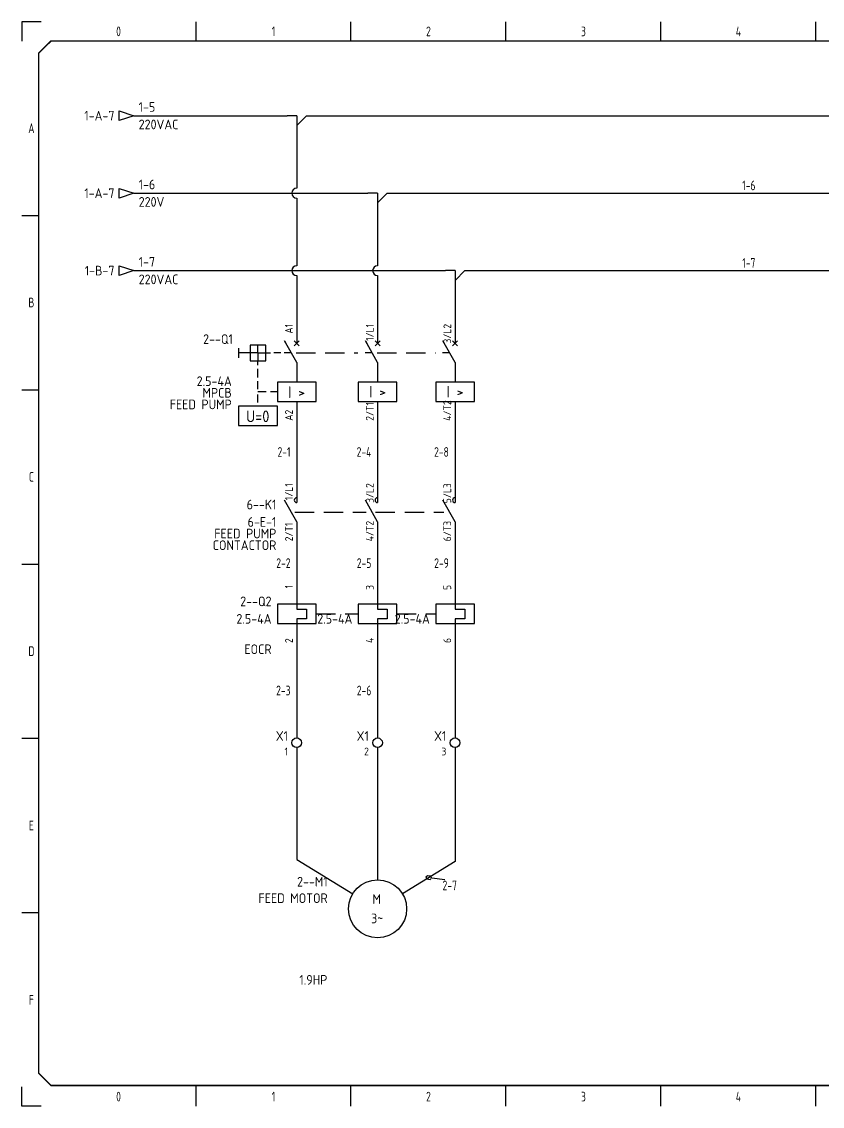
# Model space of a CAD drawing. Extents: x 5 to 415, y 5 to 285.
# Drawn here: x 5 to 211.7, y 5 to 285 of the extents above; entities that cross this region are included whole.
import ezdxf
from ezdxf.enums import TextEntityAlignment as Align

# ---------------------------------------------------------------- set-up
doc = ezdxf.new("R2010")
doc.units = 0
doc.header["$LTSCALE"] = 10
doc.linetypes.add('DASHED', pattern=[0.75, 0.5, -0.25])
for name, color, linetype in [('BL_16_mm', 5, 'Continuous'), ('DESC', 7, 'Continuous'), ('DESCCHILD', 7, 'Continuous'), ('LINK', 252, 'DASHED'), ('MISC', 4, 'Continuous'), ('RD_16_mm', 1, 'Continuous'), ('SYMS', 7, 'Continuous'), ('TAGS', 4, 'Continuous'), ('TERMS', 3, 'Continuous'), ('TITLE', 7, 'Continuous'), ('Title blocks', 7, 'Continuous'), ('WIRENO', 3, 'Continuous'), ('WIREREF_DEST', 52, 'Continuous'), ('XREF', 7, 'Continuous'), ('XREFCHILD', 134, 'Continuous'), ('YE_16_mm', 2, 'Continuous')]:
    doc.layers.add(name, color=color, linetype=linetype)
doc.styles.add('ISO8', font='ISO8.shx', dxfattribs={"width": 0.8})
doc.styles.add('ITALIC', font='ITALIC')
doc.styles.add('SIMPLEX', font='simplex')
doc.styles.add('WD_IEC', font='ISOCP2.shx', dxfattribs={"width": 0.9, "height": 4})

# ---------------------------------------------------------------- blocks, each defined once
blk = doc.blocks.new('Title_blocks_A3')
at = {"layer": 'TITLE', "const_width": 0.392}
blk.add_lwpolyline([(372.89, 13.53), (372.89, 276.86), (369.75, 280), (12.53, 280), (9.39, 276.86), (9.39, 13.53), (12.53, 10.39), (369.75, 10.39)], close=True, dxfattribs=at)
at = {"layer": 'Title blocks', "color": 7}
for p, q in [((50, 280), (50, 285)), ((90, 280), (90, 285)), ((130, 280), (130, 285)), ((170, 280), (170, 285)), ((5, 235), (9.39, 235)), ((5, 190), (9.39, 190)), ((5, 100), (9.39, 100)), ((5, 55), (9.39, 55)), ((50, 5), (50, 10.39)), ((90, 5), (90, 10.39)), ((130, 5), (130, 10.39)), ((170, 5), (170, 10.39))]:
    blk.add_line(p, q, dxfattribs=at)
at = {"layer": 'Title blocks', "color": 2}
for p, q in [((210, 280), (210, 285)), ((5, 145), (9.39, 145)), ((210, 5), (210, 10.39))]:
    blk.add_line(p, q, dxfattribs=at)
at = {"layer": 'Title blocks'}
for points in [[(10, 285), (5, 285), (5, 280)], [(10, 5), (5, 5), (5, 10)]]:
    blk.add_lwpolyline(points, dxfattribs=at)
at = {"layer": 'TITLE', "color": 1, "style": 'ITALIC'}
for tag, height, p in [('TITLE#1', 1.5, (393.23, 52.79)), ('TITLE#2', 1.5, (393.23, 50.25)), ('TITLE#3', 1.5, (393.23, 47.71)), ('TITLE#4', 1.5, (393.23, 45.16)), ('DWG#', 2, (393.23, 20.38))]:
    blk.add_attdef(tag, text='', height=height, dxfattribs=at).set_placement(p, align=Align.CENTER)
at = {"layer": 'TITLE', "color": 1, "style": 'SIMPLEX'}
blk.add_attdef('CAD#', (376.32, 34.6), '', height=1.25, rotation=90, dxfattribs=at)
at = {"layer": 'TITLE', "color": 1}
for tag, p, height, style in [('ENGINEER', (381.68, 34.6), 1.25, 'ITALIC'), ('CHKDBY', (396.6, 34.6), 1.25, 'ITALIC'), ('JOB#', (384.53, 30.65), 1.25, 'SIMPLEX'), ('DRAWNBY', (397.48, 30.65), 1.25, 'ITALIC'), ('SCALE', (383.14, 26.88), 1.25, 'SIMPLEX'), ('DATE', (396.4, 26.88), 1.25, 'SIMPLEX'), ('SHTS', (397.95, 13.15), 2, 'ITALIC')]:
    blk.add_attdef(tag, p, '', height=height, dxfattribs=dict(at, style=style))
at = {"layer": 'TITLE', "color": 1, "style": 'ITALIC'}
blk.add_attdef('SH#', text='', height=2, dxfattribs=at).set_placement((389.77, 13.15), align=Align.RIGHT)
at = {"layer": 'TITLE', "color": 7, "flags": 9}
blk.add_attdef('WD_TB', (381.46, 10.39), '', height=1.57, dxfattribs=at)
at = {"layer": 'Title blocks', "style": 'ISO8', "width": 0.8}
for s, p in [('0', (30, 282.5)), ('1', (70, 282.5)), ('2', (110, 282.5)), ('3', (150, 282.5)), ('4', (190, 282.5)), ('A', (7.5, 257.5)), ('B', (7.5, 212.5)), ('C', (7.5, 167.5)), ('D', (7.5, 122.5)), ('E', (7.5, 77.5)), ('F', (7.5, 32.5)), ('0', (30, 7.5)), ('1', (70, 7.5)), ('2', (110, 7.5)), ('3', (150, 7.5)), ('4', (190, 7.5))]:
    blk.add_text(s, height=2.5, dxfattribs=at).set_placement(p, align=Align.MIDDLE)
blk = doc.blocks.new('HA1D3')
blk.add_lwpolyline([(0, 0), (-3.75, -1.25), (-3.75, 1.25)], close=True)
at = {"style": 'WD_IEC', "flags": 1}
blk.add_attdef('SIGCODE', text='', height=1, dxfattribs=at).set_placement((-2.5, 1.8), align=Align.RIGHT)
at = {"style": 'WD_IEC'}
for tag, p, height, flags in [('WIRENO', (1.25, 1), 2.5, 8), ('X1TERM01', (0, 0), 0.32, 1)]:
    blk.add_attdef(tag, p, '', height=height, dxfattribs=dict(at, flags=flags))
blk.add_attdef('XREF', text='', height=2.5, dxfattribs=at).set_placement((-5, 0), align=Align.MIDDLE_RIGHT)
blk.add_attdef('DESC1', text='', height=2.5, dxfattribs=at).set_placement((1.25, -1), align=Align.TOP_LEFT)
blk = doc.blocks.new('WD_WNH')
at = {"linetype": 'Continuous', "style": 'WD_IEC', "width": 0.8}
blk.add_attdef('WIRENO', text='', height=2.5, dxfattribs=at).set_placement((0, 0.75), align=Align.CENTER)
at = {"style": 'WD_IEC', "flags": 1}
for tag, p in [('W08USER', (0, 0.375)), ('W04USER', (0, 0.875)), ('W05USER', (0, 0.75)), ('W09USER', (0, 0.25)), ('W03USER', (0, 1)), ('W06USER', (0, 0.625)), ('W07USER', (0, 0.5)), ('W02USER', (0, 1.125)), ('W01USER', (0, 1.25)), ('W10USER', (0, 0.125))]:
    blk.add_attdef(tag, text='', height=0.08, dxfattribs=at).set_placement(p, align=Align.CENTER)
blk = doc.blocks.new('HT0_184')
for p, q in [((0, 0), (-2.5, 0)), ((0, 0), (0, -2.5)), ((0, -2.5), (2.5, 0))]:
    blk.add_line(p, q)
at = {"style": 'WD_IEC', "flags": 1}
for tag, p in [('X4TERM01', (-2.5, 0)), ('X1TERM01', (2.5, 0)), ('X8TERM01', (0, -2.5)), ('WDWSEQ', (1.53, -1.26))]:
    blk.add_attdef(tag, p, '', height=0.4, dxfattribs=at)
blk = doc.blocks.new('VCB11Q33')
for p, q in [((0, 7.5), (0, 2.5)), ((0, -2.5), (-3.12, 3.12)), ((-3.12, 3.12), (-2.52, 2.03)), ((-0.66, 1.84), (0.66, 3.16)), ((-0.66, 3.16), (0.66, 1.84)), ((-15, 1.25), (-15, -1.25)), ((-12, 0), (-15, 0)), ((-10, 2), (-12, 2)), ((-12, 2), (-12, -2)), ((-10, 0), (-12, 0)), ((-10, 0), (-10, 2)), ((-8, 2), (-10, 2)), ((-10, 0), (-10, -2)), ((-10, 0), (-8, 0)), ((-8, -2), (-8, 2)), ((-8, 0), (-6.74, 0)), ((-4.09, 0), (-5.87, 0)), ((-1.39, 0), (-3.2, 0)), ((-12, -2), (-8, -2)), ((-10, -3.19), (-10, -2)), ((0, -2.5), (0, -7.5)), ((-10, -6.36), (-10, -4.08)), ((-10, -9.36), (-10, -7.26)), ((-7.91, -10), (-10, -10)), ((-10, -12.83), (-10, -10.73)), ((-5, -10), (-6.75, -10)), ((0, -12.5), (0, -17.5))]:
    blk.add_line(p, q)
for points in [[(-5, -7.5), (-5, -12.5), (5, -12.5), (5, -7.5)], [(-15, -13.75), (-15, -18.75), (-5, -18.75), (-5, -13.75)]]:
    blk.add_lwpolyline(points, close=True)
at = {"style": 'WD_IEC'}
for tag, p in [('INST', (-16.48, 8.33)), ('LOC', (-16.48, 5.33)), ('TAG1', (-16.48, 2.33)), ('RATING1', (-16.75, -8.53)), ('DESC1', (-16.75, -11.53)), ('DESC2', (-16.75, -14.53)), ('DESC3', (-16.75, -17.53))]:
    blk.add_attdef(tag, text='', height=2.5, dxfattribs=at).set_placement(p, align=Align.RIGHT)
blk.add_attdef('TERM01', text='', height=2, rotation=90, dxfattribs=at).set_placement((-1, 7.5), align=Align.RIGHT)
at = {"style": 'WD_IEC', "flags": 1}
for tag, p, height in [('X2TERM01', (0, 7.5), 0.32), ('MFG', (2.75, 6.5), 1.5), ('CAT', (2.75, 4), 1.5), ('X4LINK', (-15, 0), 0.32), ('X1LINK', (-0.16, 0), 0.32), ('CONTACT', (-5, -7.5), 1), ('COMMON', (-3.75, -8.75), 1), ('ASSYCODE', (0.69, -13.77), 1), ('FAMILY', (0.69, -15.27), 1), ('CATDESC', (0.69, -16.77), 1), ('X8TERM02', (0, -17.5), 0.32)]:
    blk.add_attdef(tag, p, '', height=height, dxfattribs=at)
at = {"lineweight": 15, "style": 'WD_IEC'}
blk.add_attdef('XREF', text='', height=2.5, dxfattribs=at).set_placement((-16.75, -5.53), align=Align.RIGHT)
at = {"style": 'WD_IEC'}
blk.add_attdef('TERM02', (-1, -17.5), '', height=2, rotation=90, dxfattribs=at)
for tag, p in [('I', (-0.01, -11.62)), ('U', (-10.05, -17.86))]:
    blk.add_attdef(tag, text='', height=3, dxfattribs=at).set_placement(p, align=Align.CENTER)
blk = doc.blocks.new('VCB21Q33')
for p, q in [((0, 7.5), (0, 2.5)), ((0, -2.5), (-3.12, 3.12)), ((-3.12, 3.12), (-2.52, 2.03)), ((-0.66, 1.84), (0.66, 3.16)), ((-0.66, 3.16), (0.66, 1.84)), ((-1.39, 0), (-3.2, 0)), ((0, -2.5), (0, -7.5)), ((0, -12.5), (0, -17.5))]:
    blk.add_line(p, q)
blk.add_lwpolyline([(-5, -7.5), (-5, -12.5), (5, -12.5), (5, -7.5)], close=True)
at = {"style": 'WD_IEC'}
for tag, p in [('INST', (-6.46, 7.92)), ('LOC', (-6.46, 4.92)), ('TAG2', (-6.46, 1.92)), ('DESC1', (-6.69, -11.47)), ('DESC2', (-6.69, -14.47)), ('DESC3', (-6.69, -17.47))]:
    blk.add_attdef(tag, text='', height=2.5, dxfattribs=at).set_placement(p, align=Align.RIGHT)
blk.add_attdef('TERM01', text='', height=2, rotation=90, dxfattribs=at).set_placement((-1, 7.5), align=Align.RIGHT)
at = {"style": 'WD_IEC', "flags": 1}
for tag, p, height in [('X2TERM01', (0, 7.5), 0.32), ('X4LINK', (-5.06, 0), 0.32), ('X1LINK', (-0.11, 0), 0.32), ('CONTACT', (-5, -7.5), 1), ('FAMILY', (0.69, -15.27), 1), ('X8TERM02', (0, -17.5), 0.32)]:
    blk.add_attdef(tag, p, '', height=height, dxfattribs=at)
at = {"lineweight": 15, "style": 'WD_IEC'}
blk.add_attdef('XREF', text='', height=2.5, dxfattribs=at).set_placement((-6.69, -5.47), align=Align.RIGHT)
at = {"style": 'WD_IEC', "flags": 1}
blk.add_attdef('RATING1', text='', height=2.5, dxfattribs=at).set_placement((-6.69, -8.47), align=Align.RIGHT)
at = {"style": 'WD_IEC'}
blk.add_attdef('TERM02', (-1, -17.5), '', height=2, rotation=90, dxfattribs=at)
blk.add_attdef('I', text='', height=3, dxfattribs=at).set_placement((0.01, -11.48), align=Align.CENTER)
blk = doc.blocks.new('VMS21P')
for p, q in [((0, 7.5), (0, 2.5)), ((0, -2.5), (-3.12, 3.12)), ((0, -2.5), (0, -7.5))]:
    blk.add_line(p, q)
blk.add_arc((0, 3.12), 0.625, 90, 270)
at = {"style": 'WD_IEC'}
for tag, p in [('INST', (-5.25, 6.75)), ('LOC', (-5.25, 3.75)), ('TAG2', (-5.25, 0.75)), ('XREF', (-5.25, -3.75)), ('DESC1', (-5.25, -6.75)), ('DESC2', (-5.25, -9.75)), ('DESC3', (-5.25, -12.75))]:
    blk.add_attdef(tag, text='', height=2.5, dxfattribs=at).set_placement(p, align=Align.RIGHT)
blk.add_attdef('TERM01', text='', height=2, rotation=90, dxfattribs=at).set_placement((-1, 7.5), align=Align.RIGHT)
at = {"style": 'WD_IEC', "flags": 1}
for tag, p, height in [('X2TERM01', (0, 7.5), 0.32), ('X4LINK', (-2.91, 0), 0.32), ('X1LINK', (-0.5, 0), 0.32), ('CONTACT', (4, -3.5), 1), ('FAMILY', (4, -5), 1), ('X8TERM02', (0, -7.5), 0.32)]:
    blk.add_attdef(tag, p, '', height=height, dxfattribs=at)
at = {"style": 'WD_IEC'}
blk.add_attdef('TERM02', (-1, -7.5), '', height=2, rotation=90, dxfattribs=at)
blk = doc.blocks.new('VOL1')
for p, q in [((0, 7.5), (0, 1.25)), ((-5, 2.5), (-5, -2.5)), ((5, 2.5), (-5, 2.5)), ((0, 1.25), (2.5, 1.25)), ((2.5, 1.25), (2.5, -1.25)), ((5, -2.5), (5, 2.5)), ((-5, -2.5), (5, -2.5)), ((0, -1.25), (0, -7.5)), ((2.5, -1.25), (0, -1.25))]:
    blk.add_line(p, q)
at = {"style": 'WD_IEC'}
for tag, p in [('INST', (-6.5, 9)), ('LOC', (-6.5, 5.5)), ('TAG1', (-6.5, 2)), ('RATING1', (-6.5, -2.5)), ('XREF', (-6.5, -6.5)), ('DESC1', (-6.5, -10.35)), ('DESC2', (-6.5, -13.85)), ('DESC3', (-6.5, -17.35))]:
    blk.add_attdef(tag, text='', height=2.5, dxfattribs=at).set_placement(p, align=Align.RIGHT)
blk.add_attdef('TERM01', text='', height=2, rotation=90, dxfattribs=at).set_placement((-1, 7.5), align=Align.RIGHT)
at = {"style": 'WD_IEC', "flags": 1}
for tag, p, height in [('X2TERM01', (0, 7.5), 0.32), ('MFG', (2.75, 6.5), 1.5), ('CAT', (2.75, 4), 1.5), ('X4LINK', (-5, 0), 0.32), ('X1LINK', (5, 0), 0.32), ('ASSYCODE', (1, -4), 1), ('FAMILY', (1, -5.5), 1), ('X8TERM02', (0, -7.5), 0.32), ('CATDESC', (1, -7), 1)]:
    blk.add_attdef(tag, p, '', height=height, dxfattribs=at)
at = {"style": 'WD_IEC'}
blk.add_attdef('TERM02', (-1, -7.5), '', height=2, rotation=90, dxfattribs=at)
blk = doc.blocks.new('VOL2')
for p, q in [((0, 7.5), (0, 1.25)), ((-5, 2.5), (-5, -2.5)), ((5, 2.5), (-5, 2.5)), ((0, 1.25), (2.5, 1.25)), ((2.5, 1.25), (2.5, -1.25)), ((5, -2.5), (5, 2.5)), ((-5, -2.5), (5, -2.5)), ((0, -1.25), (0, -7.5)), ((2.5, -1.25), (0, -1.25))]:
    blk.add_line(p, q)
at = {"style": 'WD_IEC'}
for tag, p in [('INST', (-6.5, 9)), ('LOC', (-6.5, 5.5)), ('TAG2', (-6.5, 2)), ('RATING1', (-6.5, -2.5)), ('XREF', (-6.5, -6.5)), ('DESC1', (-6.5, -10.35)), ('DESC2', (-6.5, -13.85)), ('DESC3', (-6.5, -17.35))]:
    blk.add_attdef(tag, text='', height=2.5, dxfattribs=at).set_placement(p, align=Align.RIGHT)
blk.add_attdef('TERM01', text='', height=2, rotation=90, dxfattribs=at).set_placement((-1, 7.5), align=Align.RIGHT)
at = {"style": 'WD_IEC', "flags": 1}
for tag, p, height in [('X2TERM01', (0, 7.5), 0.32), ('X4LINK', (-5, 0), 0.32), ('X1LINK', (5, 0), 0.32), ('FAMILY', (1, -5.5), 1), ('X8TERM02', (0, -7.5), 0.32)]:
    blk.add_attdef(tag, p, '', height=height, dxfattribs=at)
at = {"style": 'WD_IEC'}
blk.add_attdef('TERM02', (-1, -7.5), '', height=2, rotation=90, dxfattribs=at)
blk = doc.blocks.new('VT0002')
blk.add_circle((0, 0), 1.25)
at = {"style": 'WD_IEC', "flags": 1}
for tag, p, height in [('ASSYCODE', (2.75, 10.75), 1), ('CATDESC', (2.75, 9.25), 1), ('MFG', (2.75, 7.25), 1.5), ('CAT', (2.75, 4.75), 1.5), ('X4PIN01', (-1.25, 1), 0.25), ('X4TERM01', (-1.25, 0), 0.25), ('X4TERMDESC01', (-1.25, 0.5), 0.4), ('STRIPSEQ', (0, 0), 0.025), ('X2PIN01', (0, 2.25), 0.25), ('X2TERM01', (0, 1.25), 0.25), ('X8PIN01', (0, -0.25), 0.25), ('X2TERMDESC01', (0, 1.75), 0.4), ('X1PIN01', (1.25, 1), 0.25), ('X1TERM01', (1.25, 0), 0.25), ('X1TERMDESC01', (1.25, 0.5), 0.4), ('LINKTERM', (0, -0.04), 0.025), ('X8TERM01', (0, -1.25), 0.25), ('X8TERMDESC01', (0, -0.75), 0.4)]:
    blk.add_attdef(tag, p, '', height=height, dxfattribs=at)
at = {"style": 'WD_IEC'}
for tag, p in [('INST', (-2.25, 6.5)), ('LOC', (-2.25, 3.5)), ('DESC1', (-2.25, -6.25)), ('DESC2', (-2.25, -9.25)), ('DESC3', (-2.25, -12.25))]:
    blk.add_attdef(tag, text='', height=2.5, dxfattribs=at).set_placement(p, align=Align.RIGHT)
at = {"style": 'WD_IEC', "flags": 8}
for tag, height, p in [('TAGSTRIP', 2.5, (-2.25, 0.5)), ('TERM01', 2, (-2.25, -3.25))]:
    blk.add_attdef(tag, text='', height=height, dxfattribs=at).set_placement(p, align=Align.RIGHT)
blk = doc.blocks.new('VMO13')
blk.add_circle((0, 0), 7.5)
at = {"style": 'WD_IEC'}
for tag, p in [('INST', (-12.88, 12.75)), ('LOC', (-12.88, 9.25)), ('TAG1', (-12.88, 5.75)), ('DESC1', (-12.88, 1.5)), ('DESC2', (-12.88, -2)), ('DESC3', (-12.88, -5.5)), ('RATING1', (-12.88, -9)), ('RATING2', (-12.88, -12.5)), ('RATING3', (-12.88, -16)), ('RATING4', (-12.95, -19.58))]:
    blk.add_attdef(tag, text='', height=2.5, dxfattribs=at).set_placement(p, align=Align.RIGHT)
blk.add_attdef('TERM02', (-0.69, 7.75), '', height=2, rotation=90, dxfattribs=at)
at = {"style": 'WD_IEC', "flags": 1}
for tag, p, height in [('MFG', (12.75, 9), 1.5), ('X2TERM02', (0, 7.5), 0.32), ('CAT', (12.75, 6.5), 1.5), ('X0TERM01', (-6.4, 3.9), 0.32), ('X0TERM03', (6.4, 3.9), 0.32), ('X4LINK', (-7.5, 0), 0.32), ('X1LINK', (7.5, 0), 0.32), ('X8TERM04', (0, -7.5), 0.32), ('ASSYCODE', (1, -9), 1), ('FAMILY', (1, -10.5), 1), ('CATDESC', (1, -12), 1)]:
    blk.add_attdef(tag, p, '', height=height, dxfattribs=at)
at = {"style": 'WD_IEC'}
for tag, p in [('TERM01', (-7.35, 4.34)), ('TERM03', (9.35, 4.53)), ('TERM04', (-0.59, -7.92))]:
    blk.add_attdef(tag, text='', height=2, rotation=90, dxfattribs=at).set_placement(p, align=Align.RIGHT)
for tag, p in [('M', (-0.22, 1.27)), ('3~', (-0.12, -3.73))]:
    blk.add_attdef(tag, text='', height=2.5, dxfattribs=at).set_placement(p, align=Align.CENTER)
at = {"lineweight": 15, "style": 'WD_IEC'}
blk.add_attdef('XREF', text='', height=2.5, dxfattribs=at).set_placement((-13.19, -22.86), align=Align.RIGHT)
blk = doc.blocks.new('WD_WNV')
at = {"linetype": 'Continuous', "style": 'WD_IEC', "width": 0.8}
blk.add_attdef('WIRENO', text='', height=2.5, dxfattribs=at).set_placement((-1.6, 0), align=Align.MIDDLE_RIGHT)
at = {"style": 'WD_IEC', "flags": 1}
for tag, p in [('W08USER', (-1, 0.375)), ('W04USER', (-1, 0.875)), ('W05USER', (-1, 0.75)), ('W09USER', (-1, 0.25)), ('W03USER', (-1, 1)), ('W06USER', (-1, 0.625)), ('W07USER', (-1, 0.5)), ('W02USER', (-1, 1.125)), ('W01USER', (-1, 1.25)), ('W10USER', (-1, 0.125))]:
    blk.add_attdef(tag, text='', height=0.08, dxfattribs=at).set_placement(p, align=Align.CENTER)

msp = doc.modelspace()

# ---------------------------------------------------------------- linework, layer by layer
at = {"layer": 'BL_16_mm'}
for p, q in [((33.95, 220.73), (114.36, 220.73)), ((119.36, 220.73), (351.46, 220.73)), ((116.86, 218.23), (116.86, 206.98)), ((116.86, 181.98), (116.86, 165.85)), ((116.86, 150.85), (116.86, 139.6)), ((116.86, 124.6), (116.86, 100.1)), ((116.86, 97.6), (116.86, 68.17)), ((116.86, 68.17), (103.27, 59.88))]:
    msp.add_line(p, q, dxfattribs=at)
at = {"layer": 'LINK'}
for points in [[(75.83, 199.48), (91.81, 199.48)], [(96.76, 199.48), (111.81, 199.48)], [(75.49, 158.35), (93.95, 158.35)], [(96.36, 158.35), (113.95, 158.35)], [(80.99, 132.1), (91.86, 132.1)], [(101.86, 132.1), (111.86, 132.1)]]:
    msp.add_lwpolyline(points, dxfattribs=at)
at = {"layer": 'RD_16_mm'}
for p, q in [((33.95, 260.73), (73.49, 260.73)), ((78.49, 260.73), (351.46, 260.73)), ((75.99, 258.23), (75.99, 242)), ((75.99, 239.46), (75.99, 222)), ((75.99, 219.46), (75.99, 206.98)), ((75.99, 181.98), (75.99, 165.85)), ((75.99, 150.85), (75.99, 139.6)), ((75.99, 124.6), (75.99, 100.1)), ((75.99, 97.6), (75.99, 68.71)), ((75.99, 68.71), (90.46, 59.88))]:
    msp.add_line(p, q, dxfattribs=at)
for centre in [(75.99, 240.73), (75.99, 220.73)]:
    msp.add_arc(centre, 1.27, 90, 270, dxfattribs=at)
at = {"layer": 'WIRENO'}
msp.add_lwpolyline([(114.23, 63.45), (110.85, 63.92), (110.51, 64.37), (109.73, 64.47), (109.28, 64.14), (109.62, 63.69), (110.41, 63.58), (110.63, 63.75)], dxfattribs=at)
at = {"layer": 'YE_16_mm'}
for p, q in [((33.95, 240.73), (94.36, 240.73)), ((96.86, 238.23), (96.86, 222)), ((99.36, 240.73), (351.46, 240.73)), ((96.86, 219.46), (96.86, 206.98)), ((96.86, 181.98), (96.86, 165.85)), ((96.86, 150.85), (96.86, 139.6)), ((96.86, 124.6), (96.86, 100.1)), ((96.86, 97.6), (96.86, 63.48))]:
    msp.add_line(p, q, dxfattribs=at)
msp.add_arc((96.86, 220.73), 1.27, 90, 270, dxfattribs=at)

# ---------------------------------------------------------------- block references
at = {"layer": 'BL_16_mm'}
msp.add_blockref('HT0_184', (116.86, 220.73), dxfattribs=at)
at = {"layer": 'RD_16_mm'}
msp.add_blockref('HT0_184', (75.99, 260.73), dxfattribs=at)
at = {"layer": 'SYMS'}
msp.add_blockref('Title_blocks_A3', (0, 0), dxfattribs=at)
ref = msp.add_blockref('HA1D3', (33.95, 260.73), dxfattribs=at)
ref.add_attrib('WIRENO', '1-5', (35.2, 261.73), dxfattribs={"layer": 'WIREREF_DEST', "height": 2.5, "style": 'WD_IEC', "flags": 8})
ref.add_attrib('DESC1', '220VAC', dxfattribs={"layer": 'DESC', "height": 2.5, "style": 'WD_IEC'}).set_placement((35.2, 259.73), align=Align.TOP_LEFT)
ref.add_attrib('XREF', '1-A-7', dxfattribs={"layer": 'XREF', "height": 2.5, "style": 'WD_IEC'}).set_placement((28.95, 260.73), align=Align.MIDDLE_RIGHT)
ref = msp.add_blockref('HA1D3', (33.95, 240.73), dxfattribs=at)
ref.add_attrib('WIRENO', '1-6', (35.2, 241.73), dxfattribs={"layer": 'WIREREF_DEST', "height": 2.5, "style": 'WD_IEC', "flags": 8})
ref.add_attrib('DESC1', '220V', dxfattribs={"layer": 'DESC', "height": 2.5, "style": 'WD_IEC'}).set_placement((35.2, 239.73), align=Align.TOP_LEFT)
ref.add_attrib('XREF', '1-A-7', dxfattribs={"layer": 'XREF', "height": 2.5, "style": 'WD_IEC'}).set_placement((28.95, 240.73), align=Align.MIDDLE_RIGHT)
ref = msp.add_blockref('HA1D3', (33.95, 220.73), dxfattribs=at)
ref.add_attrib('WIRENO', '1-7', (35.2, 221.73), dxfattribs={"layer": 'WIREREF_DEST', "height": 2.5, "style": 'WD_IEC', "flags": 8})
ref.add_attrib('DESC1', '220VAC', dxfattribs={"layer": 'DESC', "height": 2.5, "style": 'WD_IEC'}).set_placement((35.2, 219.73), align=Align.TOP_LEFT)
ref.add_attrib('XREF', '1-B-7', dxfattribs={"layer": 'XREF', "height": 2.5, "style": 'WD_IEC'}).set_placement((28.95, 220.73), align=Align.MIDDLE_RIGHT)
ref = msp.add_blockref('VCB11Q33', (75.99, 199.48), dxfattribs=at)
ref.add_attrib('I', 'I >', dxfattribs={"layer": 'MISC', "height": 3, "style": 'WD_IEC'}).set_placement((75.98, 187.86), align=Align.CENTER)
ref.add_attrib('U', 'U=0', dxfattribs={"layer": 'MISC', "height": 3, "style": 'WD_IEC'}).set_placement((65.94, 181.62), align=Align.CENTER)
ref.add_attrib('RATING1', '2.5-4A', dxfattribs={"layer": 'MISC', "height": 2.5, "style": 'WD_IEC'}).set_placement((59.23, 190.95), align=Align.RIGHT)
ref.add_attrib('TAG1', '2--Q1', dxfattribs={"layer": 'TAGS', "height": 2.5, "style": 'WD_IEC'}).set_placement((59.51, 201.8), align=Align.RIGHT)
ref.add_attrib('DESC1', 'MPCB', dxfattribs={"layer": 'DESC', "height": 2.5, "style": 'WD_IEC'}).set_placement((59.23, 187.95), align=Align.RIGHT)
ref.add_attrib('DESC2', 'FEED PUMP', dxfattribs={"layer": 'DESC', "height": 2.5, "style": 'WD_IEC'}).set_placement((59.23, 184.95), align=Align.RIGHT)
ref.add_attrib('TERM01', 'A1', dxfattribs={"layer": 'TERMS', "height": 2, "rotation": 90, "style": 'WD_IEC'}).set_placement((74.99, 206.98), align=Align.RIGHT)
ref.add_attrib('TERM02', 'A2', (74.99, 181.98), dxfattribs={"layer": 'TERMS', "height": 2, "rotation": 90, "style": 'WD_IEC'})
ref = msp.add_blockref('VCB21Q33', (96.86, 199.48), dxfattribs=at)
ref.add_attrib('I', 'I >', dxfattribs={"layer": 'MISC', "height": 3, "style": 'WD_IEC'}).set_placement((96.88, 188), align=Align.CENTER)
ref.add_attrib('TERM01', '1/L1', dxfattribs={"layer": 'TERMS', "height": 2, "rotation": 90, "style": 'WD_IEC'}).set_placement((95.86, 206.98), align=Align.RIGHT)
ref.add_attrib('TERM02', '2/T1', (95.86, 181.98), dxfattribs={"layer": 'TERMS', "height": 2, "rotation": 90, "style": 'WD_IEC'})
ref = msp.add_blockref('VCB21Q33', (116.86, 199.48), dxfattribs=at)
ref.add_attrib('I', 'I >', dxfattribs={"layer": 'MISC', "height": 3, "style": 'WD_IEC'}).set_placement((116.88, 188), align=Align.CENTER)
ref.add_attrib('TERM01', '3/L2', dxfattribs={"layer": 'TERMS', "height": 2, "rotation": 90, "style": 'WD_IEC'}).set_placement((115.86, 206.98), align=Align.RIGHT)
ref.add_attrib('TERM02', '4/T2', (115.86, 181.98), dxfattribs={"layer": 'TERMS', "height": 2, "rotation": 90, "style": 'WD_IEC'})
ref = msp.add_blockref('VMS21P', (75.99, 158.35), dxfattribs=at)
ref.add_attrib('TERM02', '2/T1', (74.99, 150.85), dxfattribs={"layer": 'TERMS', "height": 2, "rotation": 90, "style": 'WD_IEC'})
ref.add_attrib('TERM01', '1/L1', dxfattribs={"layer": 'TERMS', "height": 2, "rotation": 90, "style": 'WD_IEC'}).set_placement((74.99, 165.85), align=Align.RIGHT)
ref.add_attrib('XREF', '6-E-1', dxfattribs={"layer": 'XREFCHILD', "height": 2.5, "style": 'WD_IEC'}).set_placement((70.74, 154.6), align=Align.RIGHT)
ref.add_attrib('DESC2', 'CONTACTOR', dxfattribs={"layer": 'DESCCHILD', "height": 2.5, "style": 'WD_IEC'}).set_placement((70.74, 148.6), align=Align.RIGHT)
ref.add_attrib('DESC1', 'FEED PUMP', dxfattribs={"layer": 'DESCCHILD', "height": 2.5, "style": 'WD_IEC'}).set_placement((70.74, 151.6), align=Align.RIGHT)
ref.add_attrib('TAG2', '6--K1', dxfattribs={"layer": 'TAGS', "height": 2.5, "style": 'WD_IEC'}).set_placement((70.74, 159.1), align=Align.RIGHT)
ref = msp.add_blockref('VMS21P', (96.86, 158.35), dxfattribs=at)
ref.add_attrib('TERM02', '4/T2', (95.86, 150.85), dxfattribs={"layer": 'TERMS', "height": 2, "rotation": 90, "style": 'WD_IEC'})
ref.add_attrib('TERM01', '3/L2', dxfattribs={"layer": 'TERMS', "height": 2, "rotation": 90, "style": 'WD_IEC'}).set_placement((95.86, 165.85), align=Align.RIGHT)
ref = msp.add_blockref('VMS21P', (116.86, 158.35), dxfattribs=at)
ref.add_attrib('TERM02', '6/T3', (115.86, 150.85), dxfattribs={"layer": 'TERMS', "height": 2, "rotation": 90, "style": 'WD_IEC'})
ref.add_attrib('TERM01', '5/L3', dxfattribs={"layer": 'TERMS', "height": 2, "rotation": 90, "style": 'WD_IEC'}).set_placement((115.86, 165.85), align=Align.RIGHT)
ref = msp.add_blockref('VOL1', (75.99, 132.1), dxfattribs=at)
ref.add_attrib('TERM02', '2', (74.99, 124.6), dxfattribs={"layer": 'TERMS', "height": 2, "rotation": 90, "style": 'WD_IEC'})
ref.add_attrib('TERM01', '1', dxfattribs={"layer": 'TERMS', "height": 2, "rotation": 90, "style": 'WD_IEC'}).set_placement((74.99, 139.6), align=Align.RIGHT)
ref.add_attrib('DESC1', 'EOCR', dxfattribs={"layer": 'DESC', "height": 2.5, "style": 'WD_IEC'}).set_placement((69.49, 121.75), align=Align.RIGHT)
ref.add_attrib('RATING1', '2.5-4A', dxfattribs={"layer": 'MISC', "height": 2.5, "style": 'WD_IEC'}).set_placement((69.49, 129.6), align=Align.RIGHT)
ref.add_attrib('TAG1', '2--Q2', dxfattribs={"layer": 'TAGS', "height": 2.5, "style": 'WD_IEC'}).set_placement((69.49, 134.1), align=Align.RIGHT)
ref = msp.add_blockref('VOL2', (96.86, 132.1), dxfattribs=at)
ref.add_attrib('TERM02', '4', (95.86, 124.6), dxfattribs={"layer": 'TERMS', "height": 2, "rotation": 90, "style": 'WD_IEC'})
ref.add_attrib('TERM01', '3', dxfattribs={"layer": 'TERMS', "height": 2, "rotation": 90, "style": 'WD_IEC'}).set_placement((95.86, 139.6), align=Align.RIGHT)
ref.add_attrib('RATING1', '2.5-4A', dxfattribs={"layer": 'MISC', "height": 2.5, "style": 'WD_IEC'}).set_placement((90.36, 129.6), align=Align.RIGHT)
ref = msp.add_blockref('VOL2', (116.86, 132.1), dxfattribs=at)
ref.add_attrib('TERM02', '6', (115.86, 124.6), dxfattribs={"layer": 'TERMS', "height": 2, "rotation": 90, "style": 'WD_IEC'})
ref.add_attrib('TERM01', '5', dxfattribs={"layer": 'TERMS', "height": 2, "rotation": 90, "style": 'WD_IEC'}).set_placement((115.86, 139.6), align=Align.RIGHT)
ref.add_attrib('RATING1', '2.5-4A', dxfattribs={"layer": 'MISC', "height": 2.5, "style": 'WD_IEC'}).set_placement((110.36, 129.6), align=Align.RIGHT)
ref = msp.add_blockref('VT0002', (75.99, 98.85), dxfattribs=at)
ref.add_attrib('TERM01', '1', dxfattribs={"layer": 'TERMS', "height": 2, "style": 'WD_IEC', "flags": 8}).set_placement((73.74, 95.6), align=Align.RIGHT)
ref.add_attrib('TAGSTRIP', 'X1', dxfattribs={"layer": 'TAGS', "height": 2.5, "style": 'WD_IEC', "flags": 8}).set_placement((73.74, 99.35), align=Align.RIGHT)
ref = msp.add_blockref('VT0002', (96.86, 98.85), dxfattribs=at)
ref.add_attrib('TERM01', '2', dxfattribs={"layer": 'TERMS', "height": 2, "style": 'WD_IEC', "flags": 8}).set_placement((94.61, 95.6), align=Align.RIGHT)
ref.add_attrib('TAGSTRIP', 'X1', dxfattribs={"layer": 'TAGS', "height": 2.5, "style": 'WD_IEC', "flags": 8}).set_placement((94.61, 99.35), align=Align.RIGHT)
ref = msp.add_blockref('VT0002', (116.86, 98.85), dxfattribs=at)
ref.add_attrib('TERM01', '3', dxfattribs={"layer": 'TERMS', "height": 2, "style": 'WD_IEC', "flags": 8}).set_placement((114.61, 95.6), align=Align.RIGHT)
ref.add_attrib('TAGSTRIP', 'X1', dxfattribs={"layer": 'TAGS', "height": 2.5, "style": 'WD_IEC', "flags": 8}).set_placement((114.61, 99.35), align=Align.RIGHT)
ref = msp.add_blockref('VMO13', (96.86, 55.98), dxfattribs=at)
ref.add_attrib('M', 'M', dxfattribs={"layer": 'MISC', "height": 2.5, "style": 'WD_IEC'}).set_placement((96.64, 57.25), align=Align.CENTER)
ref.add_attrib('3~', '3~', dxfattribs={"layer": 'MISC', "height": 2.5, "style": 'WD_IEC'}).set_placement((96.75, 52.25), align=Align.CENTER)
ref.add_attrib('DESC1', 'FEED MOTOR', dxfattribs={"layer": 'DESC', "height": 2.5, "style": 'WD_IEC'}).set_placement((83.99, 57.48), align=Align.RIGHT)
ref.add_attrib('TAG1', '2--M1', dxfattribs={"layer": 'TAGS', "height": 2.5, "style": 'WD_IEC'}).set_placement((83.99, 61.73), align=Align.RIGHT)
ref.add_attrib('RATING4', '1.9HP', dxfattribs={"layer": 'MISC', "height": 2.5, "style": 'WD_IEC'}).set_placement((83.91, 36.4), align=Align.RIGHT)
at = {"layer": 'WIRENO'}
ref = msp.add_blockref('WD_WNH', (192.7, 240.73), dxfattribs=at)
ref.add_attrib('WIRENO', '1-6', dxfattribs={"linetype": 'Continuous', "height": 2.5, "style": 'WD_IEC', "width": 0.8}).set_placement((192.7, 241.48), align=Align.CENTER)
ref = msp.add_blockref('WD_WNH', (192.7, 220.73), dxfattribs=at)
ref.add_attrib('WIRENO', '1-7', dxfattribs={"linetype": 'Continuous', "height": 2.5, "style": 'WD_IEC', "width": 0.8}).set_placement((192.7, 221.48), align=Align.CENTER)
ref = msp.add_blockref('WD_WNV', (75.99, 173.92), dxfattribs=at)
ref.add_attrib('WIRENO', '2-1', dxfattribs={"linetype": 'Continuous', "height": 2.5, "style": 'WD_IEC', "width": 0.8}).set_placement((74.39, 173.92), align=Align.MIDDLE_RIGHT)
ref = msp.add_blockref('WD_WNV', (96.86, 173.92), dxfattribs=at)
ref.add_attrib('WIRENO', '2-4', dxfattribs={"linetype": 'Continuous', "height": 2.5, "style": 'WD_IEC', "width": 0.8}).set_placement((95.26, 173.92), align=Align.MIDDLE_RIGHT)
ref = msp.add_blockref('WD_WNV', (116.86, 173.92), dxfattribs=at)
ref.add_attrib('WIRENO', '2-8', dxfattribs={"linetype": 'Continuous', "height": 2.5, "style": 'WD_IEC', "width": 0.8}).set_placement((115.26, 173.92), align=Align.MIDDLE_RIGHT)
ref = msp.add_blockref('WD_WNV', (75.99, 145.23), dxfattribs=at)
ref.add_attrib('WIRENO', '2-2', dxfattribs={"linetype": 'Continuous', "height": 2.5, "style": 'WD_IEC', "width": 0.8}).set_placement((74.39, 145.23), align=Align.MIDDLE_RIGHT)
ref = msp.add_blockref('WD_WNV', (96.86, 145.23), dxfattribs=at)
ref.add_attrib('WIRENO', '2-5', dxfattribs={"linetype": 'Continuous', "height": 2.5, "style": 'WD_IEC', "width": 0.8}).set_placement((95.26, 145.23), align=Align.MIDDLE_RIGHT)
ref = msp.add_blockref('WD_WNV', (116.86, 145.23), dxfattribs=at)
ref.add_attrib('WIRENO', '2-9', dxfattribs={"linetype": 'Continuous', "height": 2.5, "style": 'WD_IEC', "width": 0.8}).set_placement((115.26, 145.23), align=Align.MIDDLE_RIGHT)
ref = msp.add_blockref('WD_WNV', (75.99, 112.35), dxfattribs=at)
ref.add_attrib('WIRENO', '2-3', dxfattribs={"linetype": 'Continuous', "height": 2.5, "style": 'WD_IEC', "width": 0.8}).set_placement((74.39, 112.35), align=Align.MIDDLE_RIGHT)
ref = msp.add_blockref('WD_WNV', (96.86, 112.35), dxfattribs=at)
ref.add_attrib('WIRENO', '2-6', dxfattribs={"linetype": 'Continuous', "height": 2.5, "style": 'WD_IEC', "width": 0.8}).set_placement((95.26, 112.35), align=Align.MIDDLE_RIGHT)
ref = msp.add_blockref('WD_WNH', (110.07, 64.03), dxfattribs=at)
ref.add_attrib('WIRENO', '2-7', dxfattribs={"linetype": 'Continuous', "height": 2.5, "style": 'WD_IEC', "width": 0.8}).set_placement((115.49, 63.28), align=Align.TOP_CENTER)
at = {"layer": 'YE_16_mm'}
msp.add_blockref('HT0_184', (96.86, 240.73), dxfattribs=at)

doc.saveas('drawing.dxf')
